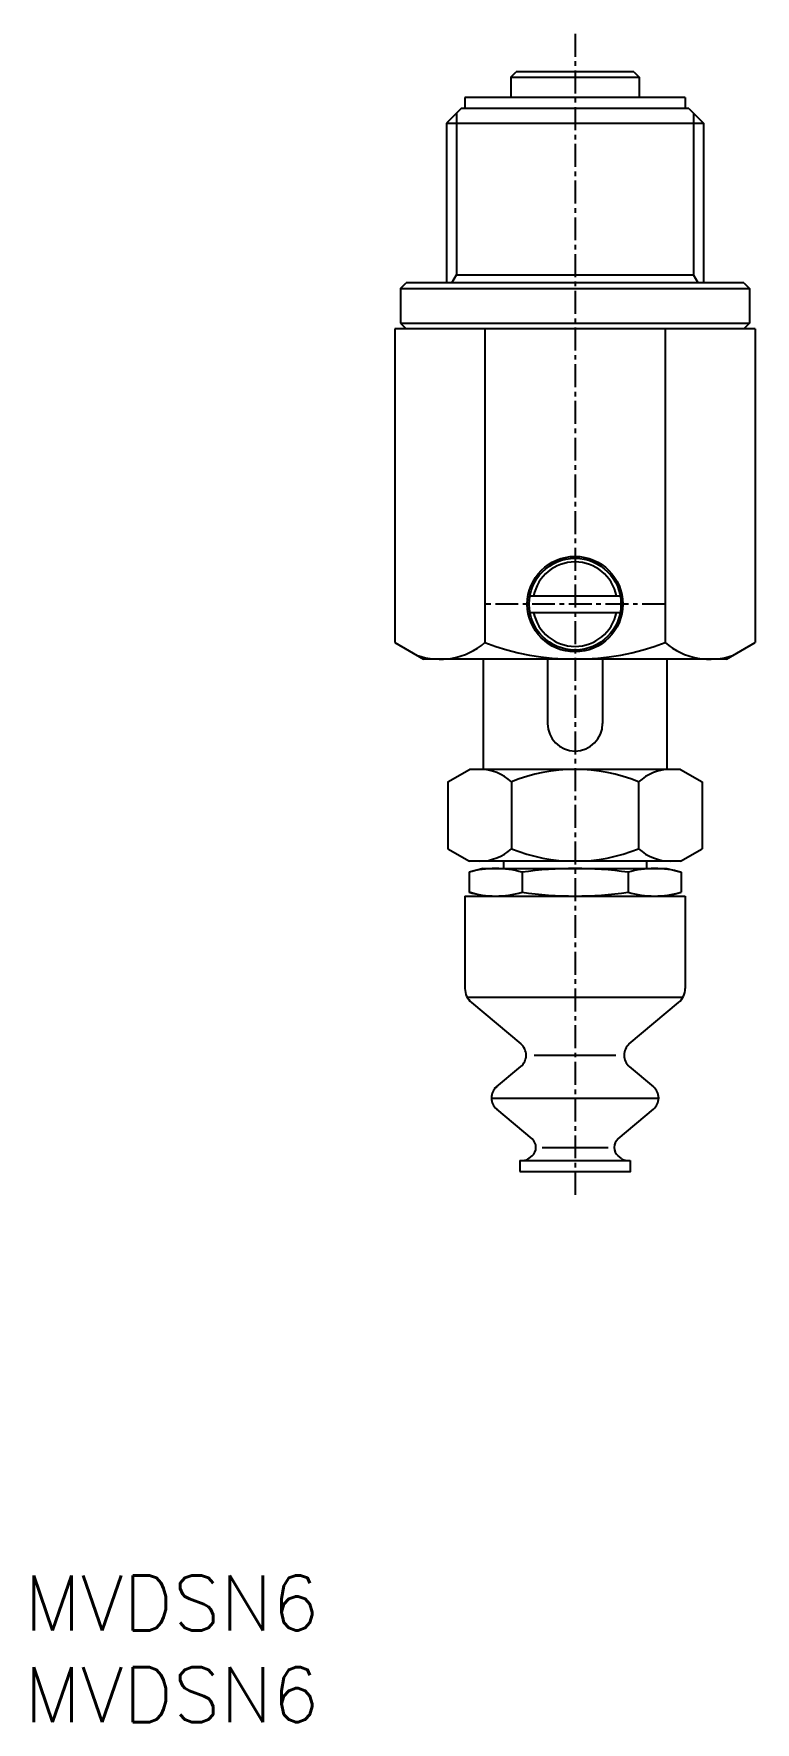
# Model space of a CAD drawing. Extents: x 0.5 to 39.8, y 0 to 92.
import ezdxf

# ---------------------------------------------------------------- set-up
doc = ezdxf.new("R2010")
doc.units = 0
doc.linetypes.add('CENTER', pattern=[2, 1.25, -0.25, 0.25, -0.25])
doc.layers.get('0').update_dxf_attribs({"linetype": 'CONTINUOUS'})
doc.layers.add('CENTER', color=1, linetype='CENTER')
doc.styles.get("Standard").update_dxf_attribs({"font": 'txt.shx'})

# ---------------------------------------------------------------- blocks, each defined once
blk = doc.blocks.new('*U6')
at = {"color": 7, "linetype": 'CONTINUOUS'}
blk.add_text('MVDSN6', height=3, dxfattribs=at).set_placement((0, 0))
blk = doc.blocks.new('*U7')
at = {"color": 7, "linetype": 'CONTINUOUS'}
blk.add_text('MVDSN6', height=3, dxfattribs=at).set_placement((0, 5))

msp = doc.modelspace()

# ---------------------------------------------------------------- linework, layer by layer
at = {"color": 7, "linetype": 'CONTINUOUS'}
for p, q in [((26.49998, 89.600018), (26.799965, 89.899998)), ((26.49998, 89.599995), (33.49998, 89.599995)), ((26.5, 89.599995), (26.5, 88.499989)), ((33.199999, 89.899998), (26.799965, 89.899998)), ((33.199999, 89.899998), (33.5, 89.600002)), ((33.5, 89.599995), (33.5, 88.499989)), ((36, 88.499989), (23.99998, 88.499989)), ((23.99998, 88.499989), (23.99998, 87.899998)), ((36, 88.499989), (36, 87.899998)), ((23.8, 87.899998), (22.99999, 87.099995)), ((23.54149, 87.641499), (23.54149, 78.837902)), ((36.199997, 87.899998), (23.8, 87.899998)), ((36.199997, 87.899998), (37, 87.099998)), ((36.4585, 87.641499), (36.4585, 78.837902)), ((22.99998, 87.099995), (22.99998, 78.399998)), ((23, 87.099995), (37, 87.099995)), ((37, 87.099995), (37, 78.399998)), ((20.49999, 78.100006), (20.799976, 78.399998)), ((39.199994, 78.399998), (20.799976, 78.399998)), ((23.28868, 78.399994), (23.5415, 78.837902)), ((23.54147, 78.837902), (36.45848, 78.837902)), ((36.71132, 78.399982), (36.45849, 78.837898)), ((39.199994, 78.399998), (39.49999, 78.099998)), ((20.49998, 78.099995), (20.49998, 76.199993)), ((20.49998, 78.099995), (39.49998, 78.099995)), ((39.5, 78.099995), (39.5, 76.199993)), ((39.81494, 75.899998), (20.18504, 75.899998)), ((20.18504, 75.899998), (20.18504, 58.803524)), ((20.49998, 76.199993), (39.5, 76.199993)), ((20.49999, 76.199989), (20.79998, 75.899998)), ((25.09251, 75.899998), (25.09251, 58.803524)), ((34.90747, 75.899998), (34.90747, 58.803524)), ((39.49998, 76.200005), (39.19999, 75.900009)), ((39.81494, 75.899998), (39.81494, 58.803524)), ((27.54083, 61.35001), (32.45917, 61.35001)), ((27.54083, 60.450001), (32.45917, 60.450001)), ((20.18505, 58.80352), (21.74999, 57.900002)), ((38.24999, 57.899986), (39.81495, 58.803513)), ((38.25, 57.899998), (21.74998, 57.899998)), ((24.99998, 57.899998), (24.99998, 51.899998)), ((28.5, 57.899998), (28.5, 54.399998)), ((31.5, 57.899998), (31.5, 54.399998)), ((35, 57.899998), (35, 51.899998)), ((23.07179, 51.219748), (24.24999, 51.899984)), ((35.75, 51.899998), (24.24998, 51.899998)), ((35.74999, 51.900002), (36.92819, 51.219765)), ((23.07179, 51.219761), (23.07179, 47.580235)), ((26.53589, 51.219761), (26.53589, 47.580235)), ((33.4641, 51.219761), (33.4641, 47.580235)), ((36.92819, 51.219761), (36.92819, 47.580235)), ((23.07179, 47.58024), (24.24999, 46.900003)), ((35.74999, 46.899986), (36.92819, 47.580225)), ((24.22649, 46.29274), (24.22649, 45.20726)), ((25, 46.499994), (24.2265, 46.292736)), ((35.75, 46.899998), (24.24998, 46.899998)), ((25, 46.5), (35, 46.5)), ((26.10001, 46.899998), (26.10001, 46.499998)), ((27.11325, 46.29274), (27.11325, 45.20726)), ((32.88675, 46.29274), (32.88675, 45.20726)), ((33.89999, 46.899998), (33.89999, 46.499998)), ((34.99998, 46.500006), (35.77347, 46.292747)), ((35.7735, 46.29274), (35.7735, 45.20726)), ((24.99998, 45.000004), (24.22649, 45.207261)), ((35, 44.999996), (35.77349, 45.207253)), ((24, 45), (36, 45)), ((24, 45), (24, 39.966309)), ((36, 45), (36, 39.966309)), ((24.11539, 39.5), (35.88463, 39.5)), ((24.35721, 39.20027), (27.04698, 36.943285)), ((32.95302, 36.943288), (35.64279, 39.200269)), ((27.77733, 36.330452), (32.22269, 36.330452)), ((25.61284, 34.514222), (27.04698, 35.71761)), ((32.95303, 35.717623), (34.26965, 34.612841)), ((25.44458, 34), (34.55542, 34)), ((27.65698, 31.770533), (25.73035, 33.387164)), ((32.34302, 31.770526), (34.26965, 33.387161)), ((28.20474, 31.310902), (31.79526, 31.310902)), ((27, 30.600002), (33, 30.600002)), ((27, 30.600002), (27, 30)), ((27.49694, 30.716976), (27.65698, 30.851269)), ((32.50307, 30.716983), (32.34302, 30.851276)), ((33, 30.600002), (33, 30)), ((27, 30), (33, 30))]:
    msp.add_line(p, q, dxfattribs=at)
for radius in [2.6, 2.5]:
    msp.add_circle((30, 60.899998), radius, dxfattribs=at)
for centre, radius, start, end in [((30, 60.899998), 2.3, 11.282843, 168.71716), ((30, 60.899998), 2.3, 191.28284, 348.71716), ((22.63878, 61.683613), 3.783614, 250.42988, 310.4299), ((30, 71.679157), 13.779165, 249.13594, 290.86407), ((37.36121, 61.683613), 3.783614, 229.5701, 289.57009), ((30, 54.399998), 1.5, 180, 0), ((24.80383, 49.354763), 2.545235, 47.116718, 90), ((30, 42.739407), 9.160586, 67.780688, 112.21931), ((35.19614, 49.354763), 2.545235, 90, 132.88328), ((24.80383, 49.445232), 2.545235, 270, 312.88328), ((30, 56.060581), 9.160586, 247.78069, 292.21931), ((35.19617, 49.445232), 2.545235, 227.11672, 270), ((25.66986, 41.370453), 5.12955, 73.657133, 106.34286), ((30, 26.292747), 20.207254, 81.786796, 98.21321), ((34.33012, 41.370453), 5.12955, 73.657133, 106.34286), ((25.66986, 50.129555), 5.12955, 253.65714, 286.34287), ((30, 65.207256), 20.207254, 261.78679, 278.2132), ((34.33012, 50.129555), 5.12955, 253.65714, 286.34287), ((25, 39.966309), 1, 180, 230.00001), ((35, 39.966309), 1, 309.99999, 0), ((26.53275, 36.330452), 0.8, 310, 49.999997), ((33.46725, 36.330452), 0.8, 130, 230), ((26.24458, 34), 0.8, 130.00002, 230.00002), ((33.75542, 34), 0.8, 310, 49.999984), ((27.27132, 31.310902), 0.6, 310, 50), ((32.7287, 31.310902), 0.6, 130, 230), ((27.17554, 31.100002), 0.5, 270, 309.99999), ((32.82446, 31.100002), 0.5, 230, 270)]:
    msp.add_arc(centre, radius, start, end, dxfattribs=at)
msp.add_point((33, 30), dxfattribs=at)
at = {"layer": 'CENTER', "color": 1, "linetype": 'CENTER'}
for p, q in [((30, 91.965527), (30, 28.729187)), ((34.90747, 60.899998), (25.09251, 60.899998))]:
    msp.add_line(p, q, dxfattribs=at)

# ---------------------------------------------------------------- block references
at = {"color": 7, "linetype": 'CONTINUOUS'}
for name in ['*U7', '*U6']:
    msp.add_blockref(name, (0, 0), dxfattribs=at)

doc.saveas('drawing.dxf')
